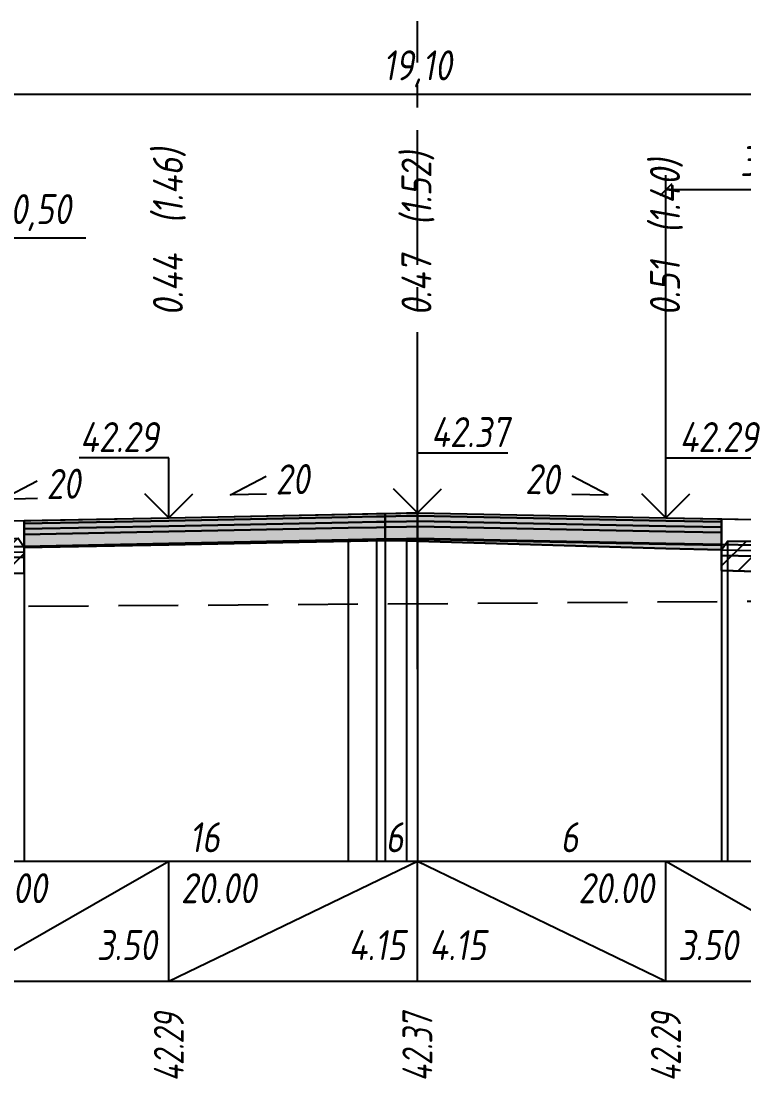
# Model space of a CAD drawing. Extents: x -717 to 1451, y -133302 to 233.
# Drawn here: x 130.2 to 190.6, y -88701.2 to -88612.9 of the extents above; entities that cross this region are included whole.
import ezdxf
from ezdxf.enums import TextEntityAlignment as Align

# ---------------------------------------------------------------- set-up
doc = ezdxf.new("R2010")
doc.units = 0
doc.linetypes.add('осевая2', pattern=[1.125, 0.75, -0.125, 0.125, -0.125])
doc.linetypes.add('штриховая', pattern=[0.75, 0.5, -0.25])
for name, color, linetype in [('Интерполированный поперечник', 2, 'Continuous'), ('Код_514', 1, 'Continuous'), ('Контур_0', 7, 'Continuous'), ('Контур_2521', 7, 'Continuous'), ('Контур_2660', 7, 'Continuous'), ('Контур_400', 7, 'Continuous'), ('Контур_508', 7, 'Continuous'), ('Контур_512', 7, 'Continuous'), ('Контур_513', 7, 'Continuous'), ('Контур_818', 7, 'Continuous'), ('Красный поперечник', 1, 'Continuous'), ('Объём_2501', 7, 'Continuous'), ('Объём_2650', 7, 'Continuous'), ('Объём_2660', 7, 'Continuous'), ('Объём_2753', 7, 'Continuous'), ('Ось', 1, 'осевая2'), ('Откосы', 7, 'Continuous'), ('Отметки покрытия', 7, 'Continuous'), ('Рабочие отметки', 7, 'Continuous'), ('Рабочие отметки доп.', 7, 'Continuous'), ('Слои выравнивания', 7, 'Continuous'), ('Таблица', 7, 'Continuous'), ('Уклоны проезжей части', 7, 'Continuous'), ('Черный поперечник', 3, 'Continuous')]:
    doc.layers.add(name, color=color, linetype=linetype)
for name, color, linetype, true_color in [('Контур_2540', 2, 'Continuous', 0xffff00), ('Контур_2570', 7, 'Continuous', 0x80ff00), ('Контур_2725', 7, 'Continuous', 0x323232), ('Контур_2760', 7, 'Continuous', 0x323232), ('Контур_2761', 7, 'Continuous', 0x323232), ('Контур_2762', 7, 'Continuous', 0x323232), ('Контур_2763', 7, 'Continuous', 0x323232), ('Контур_2764', 7, 'Continuous', 0x323232), ('Контур_2765', 7, 'Continuous', 0x323232), ('Контур_402', 7, 'Continuous', 0xff6464), ('Объём_2500', 7, 'Continuous', 0xc0c0c0), ('Объём_2520', 7, 'Continuous', 0x80ffff), ('Объём_2540', 2, 'Continuous', 0xffff00), ('Объём_2600', 7, 'Continuous', 0x808000), ('Объём_2746', 2, 'Continuous', 0xffff00)]:
    doc.layers.add(name, color=color, linetype=linetype, true_color=true_color)
doc.styles.get("Standard").update_dxf_attribs({"font": 'txt', "height": 2.5})
doc.styles.add('М', font='romand.shx', dxfattribs={"width": 0.8, "oblique": 10, "height": 2.5})
doc.dimstyles.new('ISO-25', dxfattribs={"dimtxt": 2.5, "dimasz": 2.5, "dimexe": 1.25, "dimexo": 0.625, "dimtad": 1, "dimtxsty": 'Standard', "dimcen": 2.5, "dimadec": 0, "dimazin": 0, "dimtfac": 1, "dimtmove": 0, "dimatfit": 3, "dimfxl": 1, "dimarcsym": 0})

# ---------------------------------------------------------------- blocks, each defined once
blk = doc.blocks.new('_Oblique')
at = {"color": 0, "linetype": 'ByBlock', "lineweight": -2}
blk.add_line((-0.5, -0.5), (0.5, 0.5), dxfattribs=at)
blk = doc.blocks.new('*D1734')
at = {"color": 0, "lineweight": -2, "transparency": 16777216}
for p, q in [((122.565, -88654.166), (122.565, -88629.726)), ((125.065, -88654.116), (125.065, -88629.726)), ((122.565, -88630.976), (125.065, -88630.976)), ((125.065, -88630.976), (135.623, -88630.976))]:
    blk.add_line(p, q, dxfattribs=at)
at = {"layer": 'Defpoints', "color": 0, "transparency": 16777216}
for p in [(125.065, -88630.976), (122.565, -88654.791), (125.065, -88654.741)]:
    blk.add_point(p, dxfattribs=at)
at = {"color": 0, "lineweight": -2, "transparency": 16777216, "rotation": 180}
blk.add_blockref('_Oblique', (122.565, -88630.976), dxfattribs=at)
at = {"color": 0, "lineweight": -2, "transparency": 16777216}
blk.add_blockref('_Oblique', (125.065, -88630.976), dxfattribs=at)
at = {"color": 0, "transparency": 16777216, "insert": (131.862, -88628.863), "char_height": 2.5, "width": 9.16667, "attachment_point": 5, "style": 'М'}
blk.add_mtext('0,50', dxfattribs=at)
blk = doc.blocks.new('*D1735')
at = {"color": 0, "lineweight": -2, "transparency": 16777216}
for p, q in [((184.065, -88653.766), (184.065, -88625.726)), ((201.565, -88654.116), (201.565, -88625.726)), ((201.565, -88626.976), (184.065, -88626.976))]:
    blk.add_line(p, q, dxfattribs=at)
at = {"layer": 'Defpoints', "color": 0, "transparency": 16777216}
for p in [(184.065, -88626.976), (184.065, -88654.391), (201.565, -88654.741)]:
    blk.add_point(p, dxfattribs=at)
at = {"color": 0, "lineweight": -2, "transparency": 16777216, "rotation": 180}
blk.add_blockref('_Oblique', (184.065, -88626.976), dxfattribs=at)
at = {"color": 0, "lineweight": -2, "transparency": 16777216}
blk.add_blockref('_Oblique', (201.565, -88626.976), dxfattribs=at)
at = {"color": 0, "transparency": 16777216, "insert": (192.815, -88624.863), "char_height": 2.5, "width": 9.58333, "attachment_point": 5, "style": 'М'}
blk.add_mtext('3,50', dxfattribs=at)
blk = doc.blocks.new('*D1738')
at = {"color": 0, "lineweight": -2, "transparency": 16777216}
for p, q in [((115.565, -88654.446), (115.565, -88617.726)), ((211.065, -88654.446), (211.065, -88617.726)), ((115.565, -88618.976), (211.065, -88618.976))]:
    blk.add_line(p, q, dxfattribs=at)
at = {"layer": 'Defpoints', "color": 0, "transparency": 16777216}
for p in [(211.065, -88618.976), (115.565, -88655.071), (211.065, -88655.071)]:
    blk.add_point(p, dxfattribs=at)
at = {"color": 0, "lineweight": -2, "transparency": 16777216, "rotation": 180}
blk.add_blockref('_Oblique', (115.565, -88618.976), dxfattribs=at)
at = {"color": 0, "lineweight": -2, "transparency": 16777216}
blk.add_blockref('_Oblique', (211.065, -88618.976), dxfattribs=at)
at = {"color": 0, "transparency": 16777216, "insert": (163.315, -88616.863), "char_height": 2.5, "width": 10.41667, "attachment_point": 5, "style": 'М'}
blk.add_mtext('19,10', dxfattribs=at)

msp = doc.modelspace()

# ---------------------------------------------------------------- hatches: boundary and pattern name
at = {"layer": 'Объём_2600'}
h = msp.add_hatch(dxfattribs=at)
h.set_pattern_fill('ANSI31', color=6, scale=0.4)
h.paths.add_polyline_path([(130.485, -88656.799), (130.485, -88658.949), (117.089, -88659.35), (122.563, -88657.777), (122.563, -88657.027), (127.821, -88656.23), (129.985, -88656.049)])
h = msp.add_hatch(dxfattribs=at)
h.set_pattern_fill('ANSI31', color=6, scale=0.4)
h.paths.add_polyline_path([(205.702, -88658.949), (205.841, -88659.051), (206.019, -88659.245), (188.706, -88658.725), (188.706, -88657.023), (189.206, -88656.273), (194.005, -88656.28), (196.906, -88656.27), (196.906, -88657.02), (204.058, -88658.44), (205.476, -88658.756)])
at = {"layer": 'Слои выравнивания'}
for color, points in [(2, [(130.485, -88654.57), (142.565, -88654.329), (157.527, -88654.029), (159.915, -88653.982), (160.616, -88653.968), (160.616, -88654.218), (159.915, -88654.232), (157.527, -88654.279), (142.565, -88654.579), (130.485, -88654.82)]), (3, [(130.485, -88654.82), (142.565, -88654.579), (157.527, -88654.279), (159.915, -88654.232), (160.616, -88654.218), (160.616, -88654.668), (159.915, -88654.682), (157.527, -88654.729), (142.565, -88655.029), (130.485, -88655.27)]), (2, [(160.616, -88653.968), (162.407, -88653.932), (163.315, -88653.914), (163.315, -88654.164), (162.407, -88654.182), (160.616, -88654.218)]), (3, [(160.616, -88654.218), (162.407, -88654.182), (163.315, -88654.164), (163.315, -88654.614), (162.407, -88654.632), (160.616, -88654.668)]), (2, [(163.315, -88653.914), (184.065, -88654.329), (188.706, -88654.421), (188.706, -88654.671), (184.065, -88654.579), (163.315, -88654.164)]), (3, [(163.315, -88654.164), (184.065, -88654.579), (188.706, -88654.671), (188.706, -88655.121), (184.065, -88655.029), (163.315, -88654.614)]), (4, [(130.485, -88655.27), (142.565, -88655.029), (157.527, -88654.729), (159.915, -88654.682), (160.616, -88654.668), (160.616, -88655.118), (159.915, -88655.132), (157.527, -88655.179), (142.565, -88655.479), (130.485, -88655.72)]), (5, [(130.485, -88655.72), (142.565, -88655.479), (157.527, -88655.179), (159.915, -88655.132), (160.616, -88655.118), (160.616, -88656.118), (159.915, -88656.132), (157.527, -88656.179), (142.565, -88656.479), (130.485, -88656.72)]), (4, [(160.616, -88654.668), (162.407, -88654.632), (163.315, -88654.614), (163.315, -88655.064), (162.407, -88655.082), (160.616, -88655.118)]), (5, [(160.616, -88655.118), (162.407, -88655.082), (163.315, -88655.064), (163.315, -88656.064), (162.407, -88656.082), (160.616, -88656.118)]), (4, [(163.315, -88654.614), (184.065, -88655.029), (188.706, -88655.121), (188.706, -88655.571), (184.065, -88655.479), (163.315, -88655.064)]), (5, [(163.315, -88655.064), (184.065, -88655.479), (188.706, -88655.571), (188.706, -88656.571), (184.065, -88656.479), (163.315, -88656.064)]), (7, [(130.485, -88656.72), (142.565, -88656.479), (157.527, -88656.179), (159.915, -88656.132), (160.616, -88656.118), (160.616, -88656.168), (159.915, -88656.182), (157.527, -88656.229), (142.565, -88656.529), (130.485, -88656.77)]), (7, [(160.616, -88656.118), (162.407, -88656.082), (163.315, -88656.064), (163.315, -88656.114), (162.407, -88656.132), (160.616, -88656.168)]), (6, [(160.616, -88656.168), (162.407, -88656.132), (163.315, -88656.114), (163.315, -88656.286), (162.407, -88656.259), (160.616, -88656.218)]), (7, [(163.315, -88656.064), (184.065, -88656.479), (188.706, -88656.571), (188.706, -88656.621), (184.065, -88656.529), (163.315, -88656.114)]), (6, [(163.315, -88656.114), (184.065, -88656.529), (188.706, -88656.621), (188.706, -88657.023), (184.065, -88656.888), (163.315, -88656.286)]), (6, [(130.485, -88656.77), (142.565, -88656.529), (157.527, -88656.229), (159.915, -88656.182), (160.616, -88656.168), (160.616, -88656.218), (159.915, -88656.232), (157.527, -88656.279), (142.565, -88656.579), (130.485, -88656.82)])]:
    msp.add_hatch(color=color, dxfattribs=at).paths.add_polyline_path(points)

# ---------------------------------------------------------------- linework, layer by layer
at = {"layer": 'Интерполированный поперечник', "linetype": 'штриховая', "ltscale": 10, "flags": 128}
msp.add_lwpolyline([(108.355, -88661.877), (208.471, -88661.18)], dxfattribs=at)
at = {"layer": 'Код_514'}
for p, q in [((125.065, -88693), (142.565, -88683)), ((142.565, -88693), (142.565, -88683)), ((142.565, -88693), (163.315, -88683)), ((163.315, -88693), (163.315, -88683)), ((163.315, -88683), (184.065, -88693)), ((184.065, -88693), (184.065, -88683)), ((184.065, -88683), (201.565, -88693))]:
    msp.add_line(p, q, dxfattribs=at)
at = {"layer": 'Контур_0', "flags": 128}
for points in [[(125.065, -88656.829), (122.565, -88656.879), (122.565, -88654.729), (130.485, -88654.57), (130.485, -88656.72), (125.065, -88656.829), (125.065, -88656.829)], [(188.706, -88654.421), (204.065, -88654.729), (204.065, -88656.879), (188.706, -88656.571), (188.706, -88654.421), (188.706, -88654.421)], [(121.065, -88656.909), (130.485, -88656.72), (130.485, -88657.62), (120.146, -88657.827), (121.065, -88656.909), (121.065, -88656.909)], [(204.065, -88657.779), (188.706, -88657.471), (188.706, -88656.571), (205.565, -88656.909), (206.483, -88657.827), (204.065, -88657.779), (204.065, -88657.779)]]:
    msp.add_lwpolyline(points, dxfattribs=at)
at = {"layer": 'Контур_2521', "color": 250, "flags": 128}
for points in [[(188.706, -88657.021), (206.024, -88657.368)], [(120.606, -88657.368), (130.485, -88657.17)]]:
    msp.add_lwpolyline(points, dxfattribs=at)
at = {"layer": 'Контур_2540', "flags": 128}
for points in [[(120.146, -88657.827), (130.485, -88657.62), (130.485, -88658.949), (108.673, -88659.603), (111.065, -88658.009), (120.146, -88657.827), (120.146, -88657.827)], [(201.565, -88657.729), (215.565, -88658.009), (215.955, -88658.269), (215.955, -88659.471), (216.068, -88659.546), (188.706, -88658.725), (188.706, -88657.471), (201.565, -88657.729), (201.565, -88657.729)]]:
    msp.add_lwpolyline(points, dxfattribs=at)
at = {"layer": 'Контур_2570', "flags": 128}
msp.add_lwpolyline([(129.985, -88656.049), (130.485, -88656.799), (157.527, -88656.239), (159.915, -88656.201), (162.407, -88656.259), (163.315, -88656.286), (188.706, -88657.023), (189.206, -88656.273), (194.005, -88656.28), (196.906, -88656.27), (196.906, -88657.02), (204.058, -88658.44), (205.476, -88658.756), (205.702, -88658.949), (205.841, -88659.051), (208.475, -88661.915), (211.303, -88662.171), (211.554, -88662.175), (214.665, -88659.27), (214.734, -88659.168), (214.936, -88658.935), (215.438, -88658.907), (217.857, -88658.928), (249.423, -88658.2)], dxfattribs=at)
at = {"layer": 'Контур_2660', "flags": 128}
for points in [[(188.706, -88658.725), (216.068, -88659.546)], [(108.673, -88659.603), (130.485, -88658.949)]]:
    msp.add_lwpolyline(points, dxfattribs=at)
at = {"layer": 'Контур_2725', "flags": 128}
msp.add_lwpolyline([(130.485, -88656.82), (142.565, -88656.579), (157.527, -88656.279), (159.915, -88656.232), (160.616, -88656.218), (162.407, -88656.259), (163.315, -88656.286), (184.065, -88656.888), (188.706, -88657.023)], dxfattribs=at)
at = {"layer": 'Контур_2760', "flags": 128}
msp.add_lwpolyline([(130.485, -88654.57), (142.565, -88654.329), (157.527, -88654.029), (159.915, -88653.982), (160.616, -88653.968), (162.407, -88653.932), (163.315, -88653.914), (184.065, -88654.329), (188.706, -88654.421)], dxfattribs=at)
at = {"layer": 'Контур_2761', "flags": 128}
msp.add_lwpolyline([(130.485, -88654.82), (142.565, -88654.579), (157.527, -88654.279), (159.915, -88654.232), (160.616, -88654.218), (162.407, -88654.182), (163.315, -88654.164), (184.065, -88654.579), (188.706, -88654.671)], dxfattribs=at)
at = {"layer": 'Контур_2762', "flags": 128}
msp.add_lwpolyline([(130.485, -88655.27), (142.565, -88655.029), (157.527, -88654.729), (159.915, -88654.682), (160.616, -88654.668), (162.407, -88654.632), (163.315, -88654.614), (184.065, -88655.029), (188.706, -88655.121)], dxfattribs=at)
at = {"layer": 'Контур_2763', "flags": 128}
msp.add_lwpolyline([(130.485, -88655.72), (142.565, -88655.479), (157.527, -88655.179), (159.915, -88655.132), (160.616, -88655.118), (162.407, -88655.082), (163.315, -88655.064), (184.065, -88655.479), (188.706, -88655.571)], dxfattribs=at)
at = {"layer": 'Контур_2764', "flags": 128}
msp.add_lwpolyline([(130.485, -88656.72), (142.565, -88656.479), (157.527, -88656.179), (159.915, -88656.132), (160.616, -88656.118), (162.407, -88656.082), (163.315, -88656.064), (184.065, -88656.479), (188.706, -88656.571)], dxfattribs=at)
at = {"layer": 'Контур_2765', "flags": 128}
msp.add_lwpolyline([(130.485, -88656.77), (142.565, -88656.529), (157.527, -88656.229), (159.915, -88656.182), (160.616, -88656.168), (162.407, -88656.132), (163.315, -88656.114), (184.065, -88656.529), (188.706, -88656.621)], dxfattribs=at)
at = {"layer": 'Контур_400', "flags": 128}
for points in [[(122.565, -88654.729), (125.065, -88654.679), (125.065, -88654.679), (125.065, -88654.679), (125.065, -88654.679), (125.065, -88654.679), (125.065, -88654.679), (142.565, -88654.329), (163.315, -88653.914)], [(163.315, -88653.914), (184.065, -88654.329), (201.565, -88654.679), (201.565, -88654.679), (201.565, -88654.679), (201.565, -88654.679), (201.565, -88654.679), (201.565, -88654.679), (204.065, -88654.729)]]:
    msp.add_lwpolyline(points, dxfattribs=at)
at = {"layer": 'Контур_402', "flags": 128}
msp.add_lwpolyline([(108.673, -88659.603), (130.485, -88658.949), (130.485, -88656.82), (160.616, -88656.218), (162.407, -88656.259), (163.315, -88656.286), (188.706, -88657.023), (188.706, -88658.725), (216.068, -88659.546)], dxfattribs=at)
at = {"layer": 'Контур_508', "flags": 128}
msp.add_lwpolyline([(105, -88662.052), (108.673, -88659.603), (130.485, -88658.949), (130.485, -88656.82), (160.616, -88656.218), (162.407, -88656.259), (163.315, -88656.286), (188.706, -88657.023), (188.706, -88658.725), (216.068, -88659.546), (219.403, -88661.769), (219.705, -88661.769), (221.705, -88661.769), (222.008, -88661.769), (225.455, -88659.471), (225.455, -88658.269), (225.869, -88657.994)], dxfattribs=at)
at = {"layer": 'Контур_512', "flags": 128}
for points in [[(188.706, -88658.725), (216.068, -88659.546), (219.403, -88661.769), (219.705, -88661.769), (221.705, -88661.769), (222.008, -88661.769), (225.455, -88659.471), (225.455, -88658.269), (225.869, -88657.994)], [(105, -88662.052), (108.673, -88659.603), (130.485, -88658.949)]]:
    msp.add_lwpolyline(points, dxfattribs=at)
at = {"layer": 'Контур_513', "flags": 128}
msp.add_lwpolyline([(105, -88662.052), (108.673, -88659.603), (130.485, -88658.949), (130.485, -88656.82), (160.616, -88656.218), (162.407, -88656.259), (163.315, -88656.286), (188.706, -88657.023), (188.706, -88658.725), (216.068, -88659.546), (219.403, -88661.769), (219.705, -88661.769), (221.705, -88661.769), (222.008, -88661.769), (225.455, -88659.471), (225.455, -88658.269), (225.869, -88657.994)], dxfattribs=at)
at = {"layer": 'Контур_818', "flags": 128}
msp.add_lwpolyline([(129.985, -88656.049), (130.485, -88656.799), (157.527, -88656.239), (159.915, -88656.201), (162.407, -88656.259), (163.315, -88656.286), (188.706, -88657.023), (189.206, -88656.273), (194.005, -88656.28), (196.906, -88656.27), (196.906, -88657.02), (204.058, -88658.44), (205.476, -88658.756), (205.702, -88658.949), (205.841, -88659.051), (208.475, -88661.915), (211.303, -88662.171), (211.554, -88662.175), (214.665, -88659.27), (214.734, -88659.168), (214.936, -88658.935), (215.438, -88658.907), (217.857, -88658.928), (225.869, -88658.744)], dxfattribs=at)
at = {"layer": 'Красный поперечник'}
for p, q in [((125.065, -88654.679), (142.565, -88654.329)), ((142.565, -88654.329), (163.315, -88653.914)), ((163.315, -88653.914), (184.065, -88654.329)), ((184.065, -88654.329), (201.565, -88654.679)), ((188.706, -88658.725), (188.706, -88683)), ((130.485, -88658.949), (130.485, -88683))]:
    msp.add_line(p, q, dxfattribs=at)
at = {"layer": 'Объём_2500', "flags": 128}
for points in [[(125.065, -88656.829), (122.565, -88656.879), (122.565, -88654.729), (130.485, -88654.57), (130.485, -88656.72), (125.065, -88656.829), (125.065, -88656.829)], [(188.706, -88654.421), (204.065, -88654.729), (204.065, -88656.879), (188.706, -88656.571), (188.706, -88654.421), (188.706, -88654.421)]]:
    msp.add_lwpolyline(points, dxfattribs=at)
at = {"layer": 'Объём_2501', "flags": 128}
for points in [[(122.565, -88654.729), (125.065, -88654.679), (125.065, -88654.679), (125.065, -88654.679), (125.065, -88654.679), (125.065, -88654.679), (125.065, -88654.679), (142.565, -88654.329), (163.315, -88653.914)], [(163.315, -88653.914), (184.065, -88654.329), (201.565, -88654.679), (201.565, -88654.679), (201.565, -88654.679), (201.565, -88654.679), (201.565, -88654.679), (201.565, -88654.679), (204.065, -88654.729)]]:
    msp.add_lwpolyline(points, dxfattribs=at)
at = {"layer": 'Объём_2520', "color": 250, "flags": 128}
for points in [[(121.065, -88656.909), (130.485, -88656.72), (130.485, -88657.62), (120.146, -88657.827), (121.065, -88656.909), (121.065, -88656.909)], [(204.065, -88657.779), (188.706, -88657.471), (188.706, -88656.571), (205.565, -88656.909), (206.483, -88657.827), (204.065, -88657.779), (204.065, -88657.779)]]:
    msp.add_lwpolyline(points, dxfattribs=at)
at = {"layer": 'Объём_2540', "flags": 128}
for points in [[(120.146, -88657.827), (130.485, -88657.62), (130.485, -88658.949), (108.673, -88659.603), (111.065, -88658.009), (120.146, -88657.827), (120.146, -88657.827)], [(201.565, -88657.729), (215.565, -88658.009), (215.955, -88658.269), (215.955, -88659.471), (216.068, -88659.546), (188.706, -88658.725), (188.706, -88657.471), (201.565, -88657.729), (201.565, -88657.729)]]:
    msp.add_lwpolyline(points, dxfattribs=at)
at = {"layer": 'Объём_2650', "color": 6, "flags": 128}
for points in [[(130.485, -88656.799), (130.485, -88658.949), (117.089, -88659.35), (122.563, -88657.777), (122.563, -88657.027), (127.821, -88656.23), (129.985, -88656.049), (130.485, -88656.799), (130.485, -88656.799)], [(205.702, -88658.949), (205.841, -88659.051), (206.019, -88659.245), (188.706, -88658.725), (188.706, -88657.023), (189.206, -88656.273), (194.005, -88656.28), (196.906, -88656.27), (196.906, -88657.02), (204.058, -88658.44), (205.476, -88658.756), (205.702, -88658.949), (205.702, -88658.949)]]:
    msp.add_lwpolyline(points, dxfattribs=at)
at = {"layer": 'Объём_2660', "flags": 128}
for points in [[(188.706, -88658.725), (216.068, -88659.546)], [(108.673, -88659.603), (130.485, -88658.949)]]:
    msp.add_lwpolyline(points, dxfattribs=at)
at = {"layer": 'Объём_2746', "flags": 128}
for points in [[(127.821, -88656.23), (129.985, -88656.049), (130.485, -88656.799), (130.485, -88658.949), (117.089, -88659.35), (122.563, -88657.777), (122.563, -88657.027), (127.821, -88656.23), (127.821, -88656.23)], [(206.019, -88659.245), (188.707, -88658.725), (188.706, -88657.023), (189.206, -88656.273), (194.005, -88656.28), (196.906, -88656.27), (196.906, -88657.02), (204.058, -88658.44), (205.476, -88658.756), (205.702, -88658.949), (205.841, -88659.051), (206.019, -88659.245), (206.019, -88659.245)]]:
    msp.add_lwpolyline(points, dxfattribs=at)
at = {"layer": 'Объём_2753', "flags": 128}
for points in [[(130.485, -88654.57), (130.485, -88654.57)], [(188.706, -88654.421), (188.706, -88654.421)]]:
    msp.add_lwpolyline(points, dxfattribs=at)
at = {"layer": 'Ось', "ltscale": 15}
msp.add_line((163.315, -88666.971), (163.315, -88612.884), dxfattribs=at)
at = {"layer": 'Откосы', "color": 1, "flags": 128}
for points in [[(150.714, -88652.354), (147.714, -88652.414), (150.684, -88650.855)], [(176.203, -88652.354), (179.202, -88652.414), (176.233, -88650.855)], [(131.589, -88652.737), (128.589, -88652.797), (131.559, -88651.237)]]:
    msp.add_lwpolyline(points, dxfattribs=at)
at = {"layer": 'Отметки покрытия', "color": 1}
for p, q in [((163.315, -88653.914), (163.315, -88648.914)), ((163.315, -88648.914), (170.865, -88648.914)), ((142.565, -88649.329), (135.065, -88649.329)), ((142.565, -88654.329), (142.565, -88649.329)), ((184.065, -88654.329), (184.065, -88649.329)), ((184.065, -88649.329), (191.565, -88649.329)), ((142.565, -88654.329), (140.565, -88652.329)), ((142.565, -88654.329), (144.565, -88652.329)), ((163.315, -88653.914), (161.315, -88651.914)), ((163.315, -88653.914), (165.315, -88651.914)), ((184.065, -88654.329), (182.065, -88652.329)), ((184.065, -88654.329), (186.065, -88652.329))]:
    msp.add_line(p, q, dxfattribs=at)
at = {"layer": 'Слои выравнивания'}
for p, q in [((160.616, -88653.968), (160.616, -88683)), ((163.315, -88653.914), (163.315, -88683)), ((130.485, -88654.57), (130.485, -88683)), ((188.706, -88654.421), (188.706, -88683))]:
    msp.add_line(p, q, dxfattribs=at)
at = {"layer": 'Слои выравнивания', "color": 2, "flags": 128}
for points in [[(130.485, -88654.57), (142.565, -88654.329), (157.527, -88654.029), (159.915, -88653.982), (160.616, -88653.968), (160.616, -88654.218), (159.915, -88654.232), (157.527, -88654.279), (142.565, -88654.579), (130.485, -88654.82)], [(160.616, -88653.968), (162.407, -88653.932), (163.315, -88653.914), (163.315, -88654.164), (162.407, -88654.182), (160.616, -88654.218)], [(163.315, -88653.914), (184.065, -88654.329), (188.706, -88654.421), (188.706, -88654.671), (184.065, -88654.579), (163.315, -88654.164)]]:
    msp.add_lwpolyline(points, close=True, dxfattribs=at)
at = {"layer": 'Слои выравнивания', "color": 3, "flags": 128}
for points in [[(130.485, -88654.82), (142.565, -88654.579), (157.527, -88654.279), (159.915, -88654.232), (160.616, -88654.218), (160.616, -88654.668), (159.915, -88654.682), (157.527, -88654.729), (142.565, -88655.029), (130.485, -88655.27)], [(160.616, -88654.218), (162.407, -88654.182), (163.315, -88654.164), (163.315, -88654.614), (162.407, -88654.632), (160.616, -88654.668)], [(163.315, -88654.164), (184.065, -88654.579), (188.706, -88654.671), (188.706, -88655.121), (184.065, -88655.029), (163.315, -88654.614)]]:
    msp.add_lwpolyline(points, close=True, dxfattribs=at)
at = {"layer": 'Слои выравнивания', "color": 4, "flags": 128}
for points in [[(130.485, -88655.27), (142.565, -88655.029), (157.527, -88654.729), (159.915, -88654.682), (160.616, -88654.668), (160.616, -88655.118), (159.915, -88655.132), (157.527, -88655.179), (142.565, -88655.479), (130.485, -88655.72)], [(160.616, -88654.668), (162.407, -88654.632), (163.315, -88654.614), (163.315, -88655.064), (162.407, -88655.082), (160.616, -88655.118)], [(163.315, -88654.614), (184.065, -88655.029), (188.706, -88655.121), (188.706, -88655.571), (184.065, -88655.479), (163.315, -88655.064)]]:
    msp.add_lwpolyline(points, close=True, dxfattribs=at)
at = {"layer": 'Слои выравнивания', "color": 5, "flags": 128}
for points in [[(130.485, -88655.72), (142.565, -88655.479), (157.527, -88655.179), (159.915, -88655.132), (160.616, -88655.118), (160.616, -88656.118), (159.915, -88656.132), (157.527, -88656.179), (142.565, -88656.479), (130.485, -88656.72)], [(160.616, -88655.118), (162.407, -88655.082), (163.315, -88655.064), (163.315, -88656.064), (162.407, -88656.082), (160.616, -88656.118)], [(163.315, -88655.064), (184.065, -88655.479), (188.706, -88655.571), (188.706, -88656.571), (184.065, -88656.479), (163.315, -88656.064)]]:
    msp.add_lwpolyline(points, close=True, dxfattribs=at)
at = {"layer": 'Слои выравнивания', "color": 7, "flags": 128}
for points in [[(130.485, -88656.72), (142.565, -88656.479), (157.527, -88656.179), (159.915, -88656.132), (160.616, -88656.118), (160.616, -88656.168), (159.915, -88656.182), (157.527, -88656.229), (142.565, -88656.529), (130.485, -88656.77)], [(160.616, -88656.118), (162.407, -88656.082), (163.315, -88656.064), (163.315, -88656.114), (162.407, -88656.132), (160.616, -88656.168)], [(163.315, -88656.064), (184.065, -88656.479), (188.706, -88656.571), (188.706, -88656.621), (184.065, -88656.529), (163.315, -88656.114)]]:
    msp.add_lwpolyline(points, close=True, dxfattribs=at)
at = {"layer": 'Слои выравнивания', "color": 6, "flags": 128}
for points in [[(160.616, -88656.168), (162.407, -88656.132), (163.315, -88656.114), (163.315, -88656.286), (162.407, -88656.259), (160.616, -88656.218)], [(163.315, -88656.114), (184.065, -88656.529), (188.706, -88656.621), (188.706, -88657.023), (184.065, -88656.888), (163.315, -88656.286)], [(130.485, -88656.77), (142.565, -88656.529), (157.527, -88656.229), (159.915, -88656.182), (160.616, -88656.168), (160.616, -88656.218), (159.915, -88656.232), (157.527, -88656.279), (142.565, -88656.579), (130.485, -88656.82)]]:
    msp.add_lwpolyline(points, close=True, dxfattribs=at)
at = {"layer": 'Таблица'}
for p, q in [((80, -88683), (250.869, -88683)), ((80, -88693), (250.869, -88693))]:
    msp.add_line(p, q, dxfattribs=at)
at = {"layer": 'Черный поперечник', "color": 7}
for p, q in [((130.485, -88656.799), (130.485, -88683)), ((157.527, -88656.239), (157.527, -88683)), ((159.915, -88656.201), (159.915, -88683)), ((162.407, -88656.259), (162.407, -88683)), ((163.315, -88656.286), (163.315, -88683)), ((188.706, -88657.023), (188.706, -88683)), ((189.206, -88656.273), (189.206, -88683))]:
    msp.add_line(p, q, dxfattribs=at)
at = {"layer": 'Черный поперечник', "flags": 128}
msp.add_lwpolyline([(129.985, -88656.049), (130.485, -88656.799), (157.527, -88656.239), (159.915, -88656.201), (162.407, -88656.259), (163.315, -88656.286), (188.706, -88657.023), (189.206, -88656.273), (194.005, -88656.28), (196.906, -88656.27), (204.058, -88657.69), (205.476, -88658.006), (205.702, -88658.199), (205.841, -88658.301), (208.475, -88661.165), (211.303, -88661.421), (211.554, -88661.425), (214.665, -88658.52), (214.734, -88658.418), (214.936, -88658.185), (215.438, -88658.157), (217.857, -88658.178), (249.423, -88657.45)], dxfattribs=at)

# ---------------------------------------------------------------- texts
at = {"layer": 'Код_514', "style": 'М', "oblique": 10, "width": 0.8}
for p in [(126.065, -88684), (143.565, -88684)]:
    msp.add_text('20.00', height=2.5, dxfattribs=at).set_placement(p, align=Align.TOP_LEFT)
msp.add_text('20.00', height=2.5, dxfattribs=at).set_placement((183.065, -88684), align=Align.TOP_RIGHT)
for s, p in [('3.50', (141.565, -88692)), ('4.15', (162.315, -88692))]:
    msp.add_text(s, height=2.5, dxfattribs=at).set_placement(p, align=Align.BOTTOM_RIGHT)
for s, p in [('4.15', (164.315, -88692)), ('3.50', (185.065, -88692))]:
    msp.add_text(s, height=2.5, dxfattribs=at).set_placement(p, align=Align.BOTTOM_LEFT)
at = {"layer": 'Код_514', "style": 'М', "oblique": 10, "width": 0.7}
for s, p in [('42.29', (142.565, -88701.382)), ('42.37', (163.315, -88701.382)), ('42.29', (184.065, -88701.382))]:
    msp.add_text(s, height=2.5, rotation=90, dxfattribs=at).set_placement(p, align=Align.MIDDLE_LEFT)
at = {"layer": 'Отметки покрытия', "color": 1, "style": 'М', "oblique": 10, "width": 0.8}
msp.add_text('42.29', height=2.5, dxfattribs=at).set_placement((141.706, -88649.597), align=Align.BOTTOM_RIGHT)
for s, p in [('42.37', (164.456, -88649.182)), ('42.29', (185.206, -88649.597))]:
    msp.add_text(s, height=2.5, dxfattribs=at).set_placement(p, align=Align.BOTTOM_LEFT)
at = {"layer": 'Рабочие отметки', "color": 1, "style": 'М', "oblique": 10, "width": 0.8}
for s, p in [('0.44', (142.487, -88637.479)), ('0.47', (163.237, -88637.479)), ('0.51', (183.987, -88637.479))]:
    msp.add_text(s, height=2.5, rotation=90, dxfattribs=at).set_placement(p, align=Align.MIDDLE_LEFT)
at = {"layer": 'Рабочие отметки доп.', "color": 1, "style": 'М', "oblique": 10, "width": 0.8}
for s, p in [('(1.46)', (142.487, -88629.779)), ('(1.52)', (163.237, -88629.929)), ('(1.40)', (183.987, -88630.579))]:
    msp.add_text(s, height=2.5, rotation=90, dxfattribs=at).set_placement(p, align=Align.MIDDLE_LEFT)
at = {"layer": 'Слои выравнивания', "style": 'М', "oblique": 10, "width": 0.8}
for s, p in [('16', (145.55, -88683)), ('6', (161.403, -88683)), ('6', (176.01, -88683))]:
    msp.add_text(s, height=2.5, dxfattribs=at).set_placement(p, align=Align.BOTTOM_CENTER)
at = {"layer": 'Уклоны проезжей части', "color": 1, "style": 'М', "oblique": 10, "width": 0.8}
for rotation, p in [(1.14576, (152.92, -88653.121)), (358.85423, (173.71, -88653.121)), (1.14576, (133.795, -88653.504))]:
    msp.add_text('20', height=2.5, rotation=rotation, dxfattribs=at).set_placement(p, align=Align.BOTTOM_CENTER)

# ---------------------------------------------------------------- dimensions: what is measured, and where the dimension line sits
at = {"color": 5}
dim = msp.add_linear_dim(base=(211.065, -88618.976), p1=(115.565, -88655.071), p2=(211.065, -88655.071), angle=180, dimstyle='ISO-25', override={"dimasz": 1, "dimlfac": 0.2, "dimzin": 0, "dimtxsty": 'М', "dimblk1": 'Oblique', "dimblk2": 'Oblique', "dimsah": 1}, dxfattribs=at)
dim.commit()
dim.dimension.update_dxf_attribs({"geometry": '*D1738', "text_midpoint": (163.315, -88616.863)})
dim = msp.add_linear_dim(base=(184.065, -88626.976), p1=(201.565, -88654.741), p2=(184.065, -88654.391), dimstyle='ISO-25', override={"dimasz": 1, "dimlfac": 0.2, "dimzin": 0, "dimtxsty": 'М', "dimblk1": 'Oblique', "dimblk2": 'Oblique', "dimsah": 1}, dxfattribs=at)
dim.commit()
dim.dimension.update_dxf_attribs({"geometry": '*D1735', "text_midpoint": (192.815, -88624.863)})
dim = msp.add_linear_dim(base=(125.065, -88630.976), p1=(122.565, -88654.791), p2=(125.065, -88654.741), angle=180, dimstyle='ISO-25', override={"dimasz": 1, "dimlfac": 0.2, "dimzin": 0, "dimtxsty": 'М', "dimblk1": 'Oblique', "dimblk2": 'Oblique', "dimsah": 1}, dxfattribs=at)
dim.commit()
dim.dimension.update_dxf_attribs({"geometry": '*D1734', "text_midpoint": (131.862, -88630.976), "dimtype": 160})

doc.saveas('drawing.dxf')
